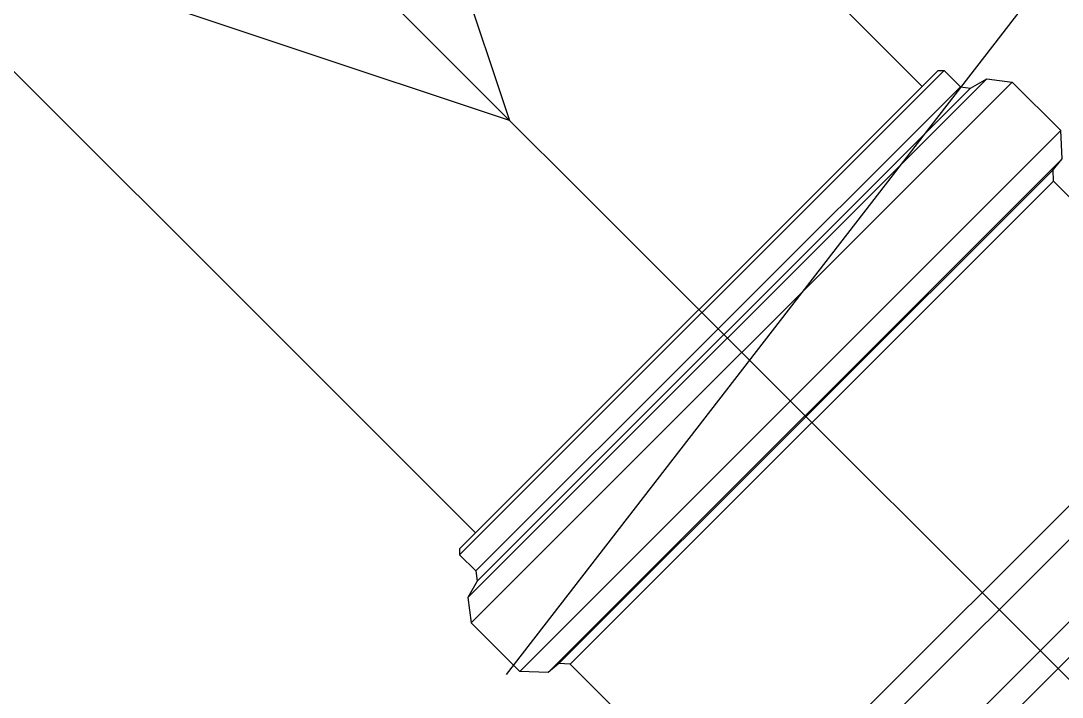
# Model space of a CAD drawing. Header units: millimetres. Extents: x -1292 to 2253, y 326 to 453.
# Drawn here: x 2092.6088 to 2092.7325, y 359.9878 to 360.0682 of the extents above; entities that cross this region are included whole.
import ezdxf

# ---------------------------------------------------------------- set-up
doc = ezdxf.new("R2010")
doc.units = ezdxf.units.MM
doc.header["$LTSCALE"] = 0.5
doc.linetypes.add('HIDDENX2', pattern=[0.75, 0.5, -0.25])
for name, color, linetype in [('-HIDRO', 8, 'Continuous'), ('Eixo', 4, 'HIDDENX2'), ('Esgoto', 5, 'ByLayer')]:
    doc.layers.add(name, color=color, linetype=linetype)

# ---------------------------------------------------------------- blocks, each defined once
blk = doc.blocks.new('pp')
at = {"layer": '-HIDRO'}
blk.add_line((3701.40402, 249.31702), (3701.50579, 249.44873), dxfattribs=at)

msp = doc.modelspace()

# ---------------------------------------------------------------- linework, layer by layer
at = {"layer": 'Eixo'}
for p, q in [((2092.609, 360.11421), (2092.68934, 360.03387)), ((2092.68934, 360.03387), (2092.77703, 359.94617))]:
    msp.add_line(p, q, dxfattribs=at)
at = {"layer": 'Esgoto', "color": 2}
for p, q in [((2092.71847, 360.06229), (2092.66091, 360.00473)), ((2092.71776, 360.06229), (2092.66091, 360.00544)), ((2092.71776, 360.06229), (2092.71847, 360.06229)), ((2092.7204, 360.06036), (2092.71847, 360.06229)), ((2092.72354, 360.06131), (2092.66189, 359.99966)), ((2092.72161, 360.0602), (2092.72354, 360.06131)), ((2092.72354, 360.06131), (2092.72656, 360.06092)), ((2092.72656, 360.06092), (2092.66228, 359.99664)), ((2092.7204, 360.06036), (2092.66284, 360.0028)), ((2092.72161, 360.0602), (2092.663, 360.00159)), ((2092.7204, 360.06036), (2092.72161, 360.0602)), ((2092.73234, 360.05514), (2092.72656, 360.06092)), ((2092.73234, 360.05514), (2092.66806, 359.99086)), ((2092.73248, 360.05177), (2092.73234, 360.05514)), ((2092.73248, 360.05177), (2092.67144, 359.99072)), ((2092.73142, 360.05049), (2092.73248, 360.05177)), ((2092.73142, 360.05049), (2092.67271, 359.99179)), ((2092.73147, 360.04914), (2092.73142, 360.05049)), ((2092.73147, 360.04914), (2092.67406, 359.99173)), ((2092.75168, 360.02893), (2092.73147, 360.04914)), ((2092.75168, 360.02893), (2092.69511, 359.97236)), ((2092.75168, 360.0249), (2092.69834, 359.97156)), ((2092.75868, 360.02214), (2092.70309, 359.96655)), ((2092.7608, 360.02002), (2092.70578, 359.965)), ((2092.66091, 360.00544), (2092.66091, 360.00473)), ((2092.66284, 360.0028), (2092.66091, 360.00473)), ((2092.663, 360.00159), (2092.66189, 359.99966)), ((2092.66284, 360.0028), (2092.663, 360.00159)), ((2092.66189, 359.99966), (2092.66228, 359.99664)), ((2092.66806, 359.99086), (2092.66228, 359.99664)), ((2092.67271, 359.99179), (2092.67144, 359.99072)), ((2092.67406, 359.99173), (2092.67271, 359.99179)), ((2092.69167, 359.97412), (2092.67406, 359.99173)), ((2092.67144, 359.99072), (2092.66806, 359.99086))]:
    msp.add_line(p, q, dxfattribs=at)
at = {"layer": 'Esgoto', "color": 3}
for points in [[(2092.63551, 360.14072, 0), (2092.71585, 360.06038, 0)], [(2092.63149, 360.09171, 0), (2092.63149, 360.09171, 0), (2092.64917, 360.10939, 0), (2092.66684, 360.05636, 0), (2092.61381, 360.07404, 0), (2092.63149, 360.09171, 0)], [(2092.58248, 360.08769, 0), (2092.66282, 360.00735, 0)]]:
    msp.add_polyline3d(points, dxfattribs=at)

# ---------------------------------------------------------------- block references
at = {"layer": '-HIDRO'}
msp.add_blockref('pp', (-1608.73752, 110.67346), dxfattribs=at)

doc.saveas('drawing.dxf')
